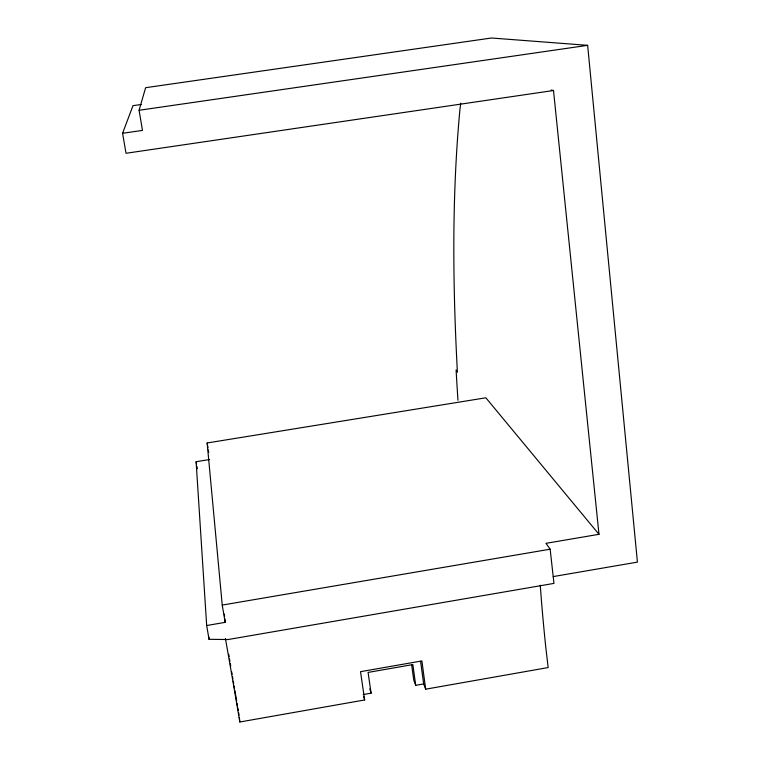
<?xml version="1.0" encoding="UTF-8"?>
<svg xmlns="http://www.w3.org/2000/svg" width="760" height="760" viewBox="0 0 760 760"><rect width="100%" height="100%" fill="white"/><g stroke="black" fill="none" stroke-linecap="round" stroke-linejoin="round"><path stroke-width="1.14" d="M460.759 103.17L459.971 109.022C451.753 196.517 452.713 284.534 457.397 372.21M209.665 459.515L196.108 461.719L206.673 625.537L209.038 639.312L228.057 639.54L553.954 583.395L550.154 549.195L545.965 543.333L598.984 534.308L553.508 90.506L126.017 153.273L122.578 133.285L142.481 130.397L139.089 110.276L145.625 87.695L491.501 38L587.642 45.334L637.422 562.115L553.251 576.583M122.578 133.285L132.981 105.678L141.208 104.49M363.109 694.592L371.099 693.177L368.077 672.419L412.86 664.572L415.71 685.32L423.662 683.914L425.676 689.187L548.159 667.556L545.689 646.399A813.656 184.442 75.4 0 1 540.265 585.238M225.416 638.447A835.943 29.459 81.6 0 1 236.227 700.711L239.827 722L364.648 699.96L360.525 671.678L421.885 660.934L425.676 689.187M206.673 625.537L225.169 622.345L224.827 618.801M225.169 622.345L222.233 605.074L550.154 549.195M222.233 605.074L207.148 442.976L485.849 397.793L598.984 534.308M139.089 110.276L587.642 45.334M551.2 90.041L553.508 90.506M415.71 685.32L413.734 679.962L411.683 665.095M369.797 688.836L371.099 693.177M363.726 696.739L364.648 699.96M196.108 461.719L196.507 464.056M196.906 466.393L197.296 468.73M228.75 654.379L229.149 656.707M229.548 659.043L229.938 661.38M230.337 663.717L230.736 666.054M231.724 671.887L232.113 674.225M232.512 676.561L232.911 678.899M233.301 681.226L233.7 683.563M234.099 685.9L234.488 688.237M234.887 690.574L236.664 701.081M237.063 703.418L237.462 705.755M237.851 708.082L238.25 710.419M238.649 712.756L239.039 715.093M207.148 442.976L207.936 447.649M208.325 449.996L208.715 452.333M420.584 661.314L423.662 683.914M239.352 717.411L239.827 722M224.38 614.089L224.599 616.445M208.876 636.937L209.038 639.312M457.966 400.273A1479.986 344.356 74.1 0 1 456.104 369.93"/></g></svg>
